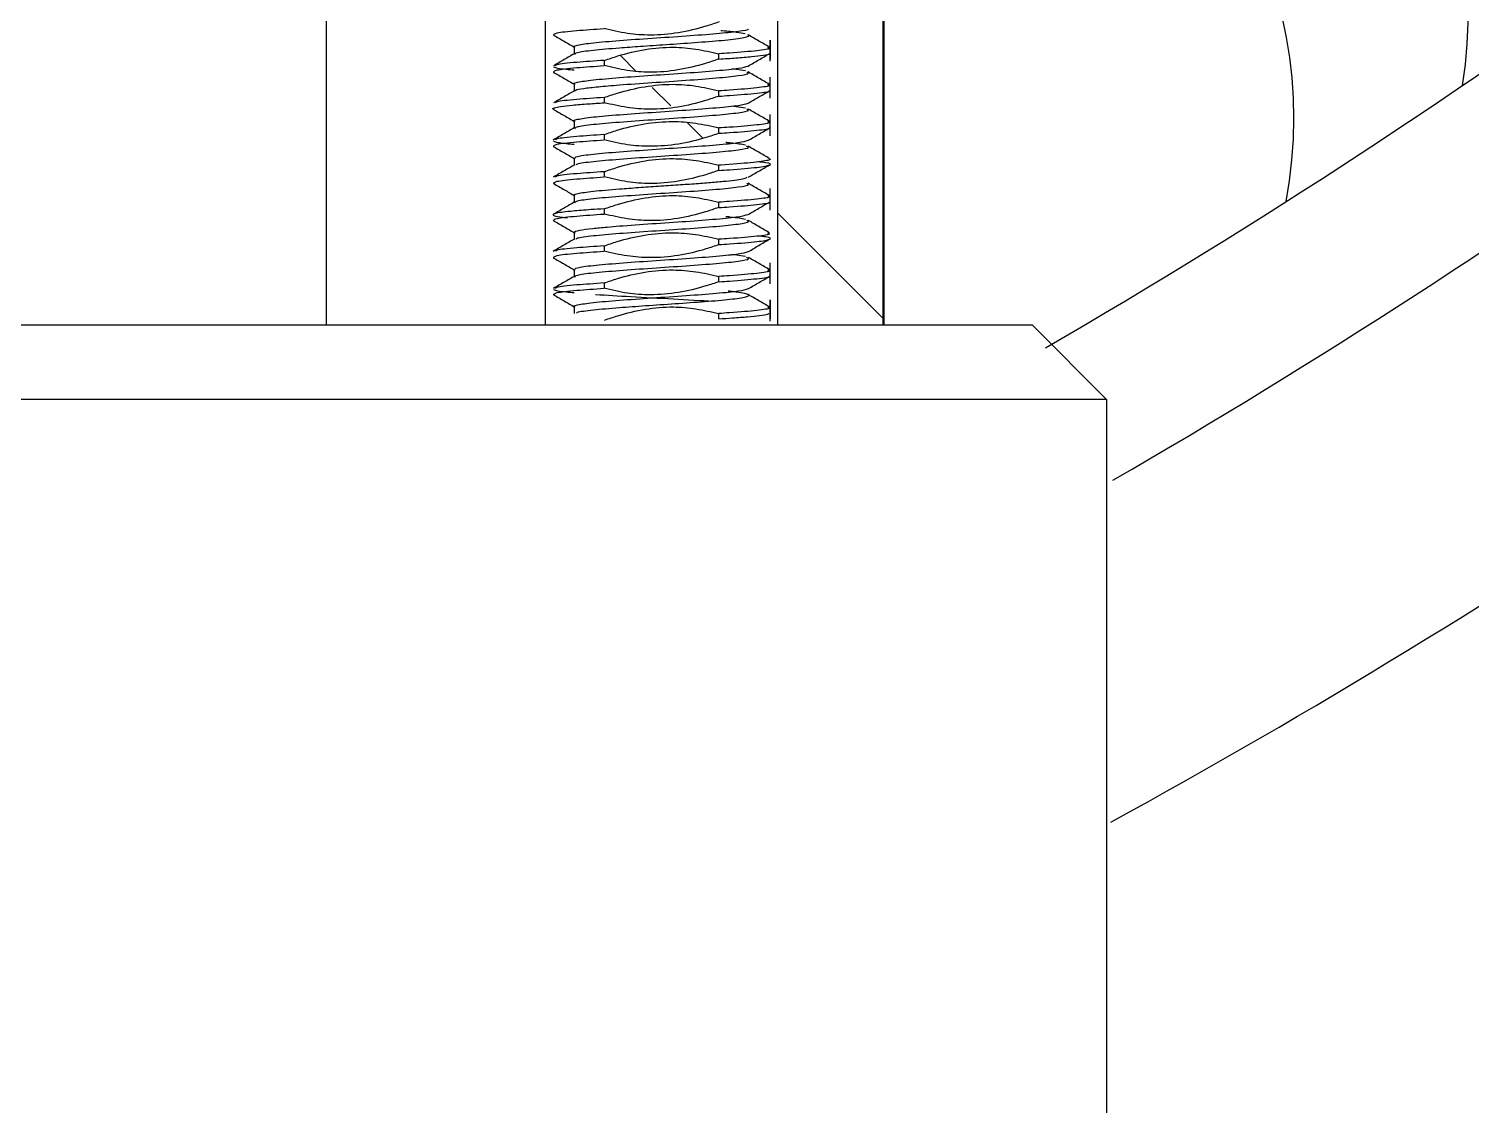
# Model space of a CAD drawing. Header units: millimetres. Extents: x 2 to 1187, y 2 to 839.
# Drawn here: x 187.466 to 192.327, y 432.749 to 436.375 of the extents above; entities that cross this region are included whole.
import ezdxf

# ---------------------------------------------------------------- set-up
doc = ezdxf.new("R2010")
doc.units = ezdxf.units.MM

# ---------------------------------------------------------------- blocks, each defined once
blk = doc.blocks.new('SW_HATCH_1')
at = {"color": 0, "linetype": 'Continuous', "lineweight": 18}
for p, q in [((22.3291, -43.3991), (22.2769, -43.3468)), ((22.4467, -43.5166), (22.3847, -43.4546)), ((22.5549, -43.6249), (22.5027, -43.5726)), ((23.1614, -44.2313), (22.8076, -43.8775))]:
    blk.add_line(p, q, dxfattribs=at)

msp = doc.modelspace()

# ---------------------------------------------------------------- linework, layer by layer
at = {"color": 7, "linetype": 'Continuous', "lineweight": 25}
for p, q in [((188.4678, 440.6266), (188.4678, 435.3766)), ((189.206, 440.6203), (189.206, 435.3766)), ((189.9898, 435.3766), (189.9898, 440.6203)), ((190.3436, 440.6266), (190.3436, 435.3766)), ((190.3479, 435.3766), (190.3479, 440.6266)), ((189.9638, 436.2733), (189.9638, 436.3371)), ((189.9638, 436.3371), (189.9638, 436.2733)), ((189.9638, 436.266), (189.9638, 436.3371)), ((189.3035, 436.3147), (189.3035, 436.291)), ((189.7914, 436.2733), (189.7914, 436.2912)), ((189.4044, 436.269), (189.4044, 436.2511)), ((189.8806, 436.2332), (189.8345, 436.24)), ((189.3035, 436.1899), (189.3035, 436.1661)), ((189.9638, 436.1413), (189.9638, 436.2121)), ((189.4044, 436.144), (189.4044, 436.1262)), ((189.7914, 436.1483), (189.7914, 436.1662)), ((189.8806, 436.1082), (189.8343, 436.115)), ((189.9638, 436.015), (189.9638, 436.0871)), ((189.3035, 436.0647), (189.3035, 436.0415)), ((189.7914, 436.0233), (189.7914, 436.0412)), ((189.4044, 436.019), (189.4044, 436.0012)), ((189.3035, 435.9397), (189.3035, 435.9161)), ((189.4044, 435.894), (189.4044, 435.8761)), ((189.7914, 435.8984), (189.7914, 435.9161)), ((189.3035, 435.8147), (189.3035, 435.791)), ((189.9638, 435.7642), (189.9638, 435.8371)), ((189.4044, 435.769), (189.4044, 435.7512)), ((189.7914, 435.7732), (189.7914, 435.7912)), ((189.3035, 435.6897), (189.3035, 435.6664)), ((189.7914, 435.6483), (189.7914, 435.6662)), ((189.4044, 435.644), (189.4044, 435.6262)), ((189.8805, 435.6082), (189.8344, 435.615)), ((189.3035, 435.5647), (189.3035, 435.5414)), ((189.9638, 435.5157), (189.9638, 435.5871)), ((189.4044, 435.519), (189.4044, 435.5011)), ((189.7914, 435.5233), (189.7914, 435.5411)), ((189.9638, 435.3983), (189.9638, 435.4621)), ((189.9638, 435.4621), (189.9638, 435.3983)), ((189.9638, 435.3906), (189.9638, 435.4621)), ((189.3035, 435.4397), (189.3035, 435.416)), ((189.7914, 435.3983), (189.7914, 435.4162)), ((190.8479, 435.3766), (191.0979, 435.1266)), ((191.0979, 435.1266), (191.0979, 431.3766))]:
    msp.add_line(p, q, dxfattribs=at)
at = {"color": 7, "linetype": 'Continuous', "lineweight": 18}
msp.add_circle((179.0979, 455.6266), 42.7508, dxfattribs=at)
at = {"color": 7, "linetype": 'Continuous', "lineweight": 25}
for centre, radius, start, end in [((179.0979, 455.6266), 56.25, 154.83497, 352.33774), ((179.0979, 455.6266), 23.5, 300.12309, 324.45889), ((179.0979, 455.6266), 24, 300.05952, 322.82053), ((179.0979, 455.6266), 25, 298.72293, 319.89602), ((190.8163, 436.419), 1.5, 350.9849, 74.6372), ((190.2292, 436.0729), 1.5, 349.2494, 72.9017)]:
    msp.add_arc(centre, radius, start, end, dxfattribs=at)
for points, knots in [([(189.7924, 436.3984), (189.7776, 436.3934), (189.7028, 436.3683), (189.5977, 436.3498), (189.4816, 436.3578), (189.4302, 436.3699), (189.4041, 436.3761)], [0, 0, 0, 0, 0.119143, 0.599808, 0.79613, 1, 1, 1, 1]), ([(189.2336, 436.3543), (189.2456, 436.3473), (189.2695, 436.3334), (189.2935, 436.3195), (189.3054, 436.3126)], [0, 0, 0, 0, 0.500269, 1, 1, 1, 1]), ([(189.2349, 436.3543), (189.2353, 436.3567), (189.2363, 436.3618), (189.3016, 436.3691), (189.3719, 436.3739), (189.4043, 436.3761)], [0, 0, 0, 0, 0.3369051, 0.6940513, 1, 1, 1, 1]), ([(189.3052, 436.3126), (189.3052, 436.3126), (189.2937, 436.3152), (189.3113, 436.3204), (189.3616, 436.3282), (189.4531, 436.336), (189.5653, 436.3438), (189.6824, 436.3516), (189.7881, 436.3595), (189.8594, 436.3673), (189.894, 436.3725), (189.8906, 436.3751), (189.8906, 436.3751)], [0, 0, 0, 0, 0.000212, 0.125117, 0.250022, 0.374927, 0.499832, 0.624737, 0.749642, 0.874546, 0.999451, 1, 1, 1, 1]), ([(189.3065, 436.2889), (189.3068, 436.2911), (189.3076, 436.296), (189.3631, 436.3035), (189.4425, 436.3105), (189.5296, 436.3167), (189.6174, 436.3226), (189.7149, 436.3293), (189.7915, 436.3353), (189.8417, 436.3405), (189.872, 436.3447), (189.8896, 436.3491), (189.8955, 436.3525), (189.89, 436.3544), (189.8889, 436.3548)], [0, 0, 0, 0, 0.103209, 0.221516, 0.339801, 0.417674, 0.507143, 0.608177, 0.720737, 0.781633, 0.84544, 0.912158, 0.981784, 1, 1, 1, 1]), ([(189.8798, 436.3584), (189.8708, 436.36), (189.8524, 436.3634), (189.8217, 436.3669), (189.7996, 436.3688), (189.7981, 436.3689)], [0, 0, 0, 0, 0.472348, 0.962876, 1, 1, 1, 1]), ([(189.9617, 436.3133), (189.9497, 436.3203), (189.9258, 436.3342), (189.9019, 436.3481), (189.89, 436.355)], [0, 0, 0, 0, 0.500185, 1, 1, 1, 1]), ([(189.306, 436.2925), (189.2941, 436.2855), (189.2702, 436.2716), (189.2463, 436.2577), (189.2343, 436.2507)], [0, 0, 0, 0, 0.499771, 1, 1, 1, 1]), ([(189.4055, 436.269), (189.4203, 436.2741), (189.4951, 436.2994), (189.6001, 436.3185), (189.7149, 436.3084), (189.7651, 436.2969), (189.7905, 436.2911)], [0, 0, 0, 0, 0.1201543, 0.6053022, 0.8008711, 1, 1, 1, 1]), ([(189.9548, 436.3134), (189.9586, 436.312), (189.9695, 436.308), (189.9254, 436.3014), (189.8552, 436.2953), (189.8033, 436.2919), (189.7911, 436.2911)], [0, 0, 0, 0, 0.1893817, 0.5403113, 0.8912411, 1, 1, 1, 1]), ([(189.7911, 436.2733), (189.811, 436.2746), (189.8529, 436.2774), (189.9051, 436.2818), (189.9432, 436.2865), (189.9629, 436.2898), (189.9617, 436.2916), (189.9616, 436.2917)], [0, 0, 0, 0, 0.215982, 0.454865, 0.71121, 0.985001, 1, 1, 1, 1]), ([(189.8899, 436.25), (189.9019, 436.2569), (189.9255, 436.2707), (189.9492, 436.2844), (189.9609, 436.2912)], [0, 0, 0, 0, 0.5056375, 1, 1, 1, 1]), ([(189.2342, 436.2468), (189.2421, 436.2442), (189.2524, 436.2409), (189.2942, 436.2375), (189.3036, 436.2368)], [0, 0, 0, 0, 0.775572, 1, 1, 1, 1]), ([(189.2345, 436.229), (189.2349, 436.2315), (189.2358, 436.2367), (189.3016, 436.2441), (189.3721, 436.2489), (189.4048, 436.2512)], [0, 0, 0, 0, 0.3433444, 0.6961997, 1, 1, 1, 1]), ([(189.4048, 436.269), (189.3724, 436.2668), (189.3025, 436.262), (189.2441, 436.256), (189.2416, 436.2522), (189.2408, 436.2509)], [0, 0, 0, 0, 0.369108, 0.797802, 1, 1, 1, 1]), ([(189.3058, 436.1876), (189.3056, 436.1876), (189.2938, 436.1903), (189.3112, 436.1955), (189.3616, 436.2033), (189.4531, 436.211), (189.5652, 436.2188), (189.6829, 436.2267), (189.7867, 436.2345), (189.8646, 436.2422), (189.8816, 436.2474), (189.8901, 436.25)], [0, 0, 0, 0, 0.002127, 0.127127, 0.252126, 0.377074, 0.502059, 0.627045, 0.75203, 0.877015, 1, 1, 1, 1]), ([(189.7906, 436.2733), (189.7758, 436.2683), (189.701, 436.2433), (189.5962, 436.2236), (189.4812, 436.2336), (189.4309, 436.2453), (189.4055, 436.2512)], [0, 0, 0, 0, 0.1201, 0.604714, 0.800335, 1, 1, 1, 1]), ([(189.2343, 436.229), (189.2463, 436.2221), (189.2702, 436.2082), (189.2941, 436.1943), (189.306, 436.1873)], [0, 0, 0, 0, 0.5002251, 1, 1, 1, 1]), ([(189.3073, 436.1671), (189.3076, 436.1677), (189.3088, 436.1702), (189.3336, 436.1746), (189.3825, 436.1803), (189.4607, 436.1869), (189.5649, 436.1941), (189.6822, 436.202), (189.7873, 436.2098), (189.8614, 436.2176), (189.8969, 436.2242), (189.8882, 436.2282), (189.8851, 436.2297)], [0, 0, 0, 0, 0.029225, 0.11745, 0.210308, 0.307795, 0.432539, 0.557297, 0.682055, 0.806813, 0.931571, 1, 1, 1, 1]), ([(189.4042, 436.144), (189.419, 436.1489), (189.4939, 436.1739), (189.5987, 436.1931), (189.7143, 436.1843), (189.7651, 436.1722), (189.7909, 436.1661)], [0, 0, 0, 0, 0.119629, 0.602164, 0.798373, 1, 1, 1, 1]), ([(189.9552, 436.1882), (189.9588, 436.1869), (189.9692, 436.1829), (189.9251, 436.1764), (189.855, 436.1704), (189.8033, 436.167), (189.7912, 436.1662)], [0, 0, 0, 0, 0.181333, 0.53636, 0.891387, 1, 1, 1, 1]), ([(189.9618, 436.1881), (189.9498, 436.1951), (189.9259, 436.2089), (189.9019, 436.2229), (189.89, 436.2298)], [0, 0, 0, 0, 0.500265, 1, 1, 1, 1]), ([(189.3054, 436.1672), (189.2934, 436.1603), (189.2695, 436.1464), (189.2455, 436.1325), (189.2335, 436.1255)], [0, 0, 0, 0, 0.499733, 1, 1, 1, 1]), ([(189.4043, 436.144), (189.372, 436.1417), (189.3022, 436.1369), (189.2435, 436.1307), (189.2412, 436.1268), (189.2404, 436.1255)], [0, 0, 0, 0, 0.364579, 0.78853, 1, 1, 1, 1]), ([(189.7907, 436.1483), (189.7759, 436.1432), (189.7012, 436.1176), (189.5959, 436.0993), (189.4807, 436.1089), (189.43, 436.1204), (189.4044, 436.1262)], [0, 0, 0, 0, 0.119766, 0.603667, 0.799315, 1, 1, 1, 1]), ([(189.7912, 436.1483), (189.8033, 436.1491), (189.8551, 436.1525), (189.9225, 436.1585), (189.9658, 436.1637), (189.9615, 436.1664), (189.9614, 436.1664)], [0, 0, 0, 0, 0.131759, 0.562112, 0.992465, 1, 1, 1, 1]), ([(189.89, 436.1248), (189.902, 436.1317), (189.9258, 436.1456), (189.9496, 436.1594), (189.9614, 436.1663)], [0, 0, 0, 0, 0.502225, 1, 1, 1, 1]), ([(189.2358, 436.1039), (189.2345, 436.1043), (189.2288, 436.1061), (189.2353, 436.1094), (189.2562, 436.1137), (189.2958, 436.1182), (189.3462, 436.1223), (189.3866, 436.125), (189.4044, 436.1262)], [0, 0, 0, 0, 0.055692, 0.245885, 0.440327, 0.639014, 0.841947, 1, 1, 1, 1]), ([(189.2337, 436.1039), (189.2456, 436.0969), (189.2696, 436.0831), (189.2935, 436.0692), (189.3055, 436.0622)], [0, 0, 0, 0, 0.5001665, 1, 1, 1, 1]), ([(189.306, 436.0624), (189.3058, 436.0624), (189.2938, 436.0651), (189.3111, 436.0704), (189.3614, 436.0782), (189.4528, 436.086), (189.5648, 436.0939), (189.6826, 436.1017), (189.7864, 436.1095), (189.8644, 436.1173), (189.8814, 436.1224), (189.8899, 436.125)], [0, 0, 0, 0, 0.00292, 0.127857, 0.252794, 0.377732, 0.502686, 0.62764, 0.752594, 0.877547, 1, 1, 1, 1]), ([(189.306, 436.0386), (189.3064, 436.0409), (189.3071, 436.0459), (189.3631, 436.0535), (189.4526, 436.0613), (189.5652, 436.0692), (189.6824, 436.077), (189.7874, 436.0848), (189.8614, 436.0926), (189.8968, 436.0992), (189.8883, 436.1031), (189.8853, 436.1045)], [0, 0, 0, 0, 0.108456, 0.226943, 0.34543, 0.463917, 0.582403, 0.70089, 0.819377, 0.937863, 1, 1, 1, 1]), ([(189.9629, 436.063), (189.9509, 436.0699), (189.9269, 436.0838), (189.903, 436.0977), (189.891, 436.1046)], [0, 0, 0, 0, 0.500241, 1, 1, 1, 1]), ([(189.3048, 436.0423), (189.2929, 436.0353), (189.2689, 436.0215), (189.2449, 436.0076), (189.2329, 436.0006)], [0, 0, 0, 0, 0.499831, 1, 1, 1, 1]), ([(189.4034, 436.0189), (189.4183, 436.024), (189.493, 436.0495), (189.5983, 436.0673), (189.7142, 436.0592), (189.7654, 436.0474), (189.7914, 436.0415)], [0, 0, 0, 0, 0.119281, 0.60089, 0.797347, 1, 1, 1, 1]), ([(189.9555, 436.063), (189.9588, 436.0617), (189.969, 436.0578), (189.925, 436.0513), (189.8551, 436.0453), (189.8035, 436.0419), (189.7914, 436.0412)], [0, 0, 0, 0, 0.1756033, 0.5331868, 0.8907702, 1, 1, 1, 1]), ([(189.7918, 436.0234), (189.8038, 436.0241), (189.8553, 436.0275), (189.9227, 436.0335), (189.9659, 436.0388), (189.9613, 436.0415), (189.9612, 436.0416)], [0, 0, 0, 0, 0.12948, 0.557838, 0.986197, 1, 1, 1, 1]), ([(189.8908, 435.9999), (189.9028, 436.0069), (189.9267, 436.0208), (189.9507, 436.0346), (189.9627, 436.0416)], [0, 0, 0, 0, 0.499825, 1, 1, 1, 1]), ([(189.2342, 435.9967), (189.2421, 435.9941), (189.2524, 435.9907), (189.2941, 435.9873), (189.3034, 435.9866)], [0, 0, 0, 0, 0.77574, 1, 1, 1, 1]), ([(189.2349, 435.9793), (189.2354, 435.9817), (189.2363, 435.9868), (189.3015, 435.9941), (189.3717, 435.9989), (189.404, 436.0011)], [0, 0, 0, 0, 0.336447, 0.694057, 1, 1, 1, 1]), ([(189.404, 436.019), (189.3719, 436.0167), (189.3024, 436.0119), (189.2438, 436.0058), (189.2414, 436.0019), (189.2406, 436.0007)], [0, 0, 0, 0, 0.365271, 0.792187, 1, 1, 1, 1]), ([(189.3052, 435.9376), (189.3054, 435.9402), (189.3059, 435.9454), (189.363, 435.9532), (189.4526, 435.961), (189.5651, 435.9688), (189.6827, 435.9766), (189.7865, 435.9845), (189.8646, 435.9922), (189.8817, 435.9974), (189.8903, 436)], [0, 0, 0, 0, 0.1249794, 0.2501447, 0.37531, 0.5004752, 0.6256405, 0.7508057, 0.875971, 1, 1, 1, 1]), ([(189.7924, 436.0234), (189.7776, 436.0183), (189.7029, 435.9929), (189.5976, 435.975), (189.4813, 435.9831), (189.4297, 435.995), (189.4033, 436.0011)], [0, 0, 0, 0, 0.118929, 0.599036, 0.795025, 1, 1, 1, 1]), ([(189.8805, 435.9833), (189.8678, 435.9859), (189.8534, 435.9888), (189.8189, 435.9918), (189.8146, 435.9922)], [0, 0, 0, 0, 0.874316, 1, 1, 1, 1]), ([(189.2331, 435.9793), (189.2451, 435.9723), (189.269, 435.9585), (189.293, 435.9445), (189.305, 435.9376)], [0, 0, 0, 0, 0.500245, 1, 1, 1, 1]), ([(189.3111, 435.9174), (189.3117, 435.9185), (189.3138, 435.9222), (189.3642, 435.9285), (189.4525, 435.9363), (189.5655, 435.9442), (189.6827, 435.952), (189.7876, 435.9598), (189.8617, 435.9676), (189.8972, 435.9744), (189.8881, 435.9785), (189.8847, 435.98)], [0, 0, 0, 0, 0.052467, 0.177515, 0.302564, 0.427594, 0.552623, 0.677652, 0.80268, 0.927708, 1, 1, 1, 1]), ([(189.9622, 435.9384), (189.9502, 435.9453), (189.9262, 435.9592), (189.9023, 435.9731), (189.8904, 435.98)], [0, 0, 0, 0, 0.500163, 1, 1, 1, 1]), ([(189.3059, 435.9175), (189.2939, 435.9106), (189.27, 435.8967), (189.2461, 435.8828), (189.2341, 435.8758)], [0, 0, 0, 0, 0.499809, 1, 1, 1, 1]), ([(189.4047, 435.894), (189.3724, 435.8918), (189.3027, 435.8869), (189.2443, 435.8809), (189.2418, 435.8771), (189.241, 435.8759)], [0, 0, 0, 0, 0.370549, 0.802094, 1, 1, 1, 1]), ([(189.7915, 435.8983), (189.7766, 435.8934), (189.7018, 435.8684), (189.5969, 435.849), (189.4815, 435.8581), (189.4307, 435.8701), (189.4051, 435.8762)], [0, 0, 0, 0, 0.119716, 0.602613, 0.798765, 1, 1, 1, 1]), ([(189.4052, 435.894), (189.42, 435.8991), (189.4947, 435.9247), (189.5999, 435.9431), (189.7151, 435.9334), (189.7657, 435.9219), (189.7913, 435.9161)], [0, 0, 0, 0, 0.119848, 0.604046, 0.799714, 1, 1, 1, 1]), ([(189.9598, 435.9383), (189.9615, 435.9376), (189.9665, 435.9356), (189.9549, 435.9308), (189.9074, 435.9243), (189.835, 435.9189), (189.7934, 435.9162), (189.7914, 435.9161)], [0, 0, 0, 0, 0.096513, 0.280347, 0.63722, 0.982243, 1, 1, 1, 1]), ([(189.7914, 435.8984), (189.8036, 435.8992), (189.8551, 435.9025), (189.9277, 435.9086), (189.9692, 435.9164), (189.966, 435.9227), (189.9317, 435.9263), (189.9217, 435.9274)], [0, 0, 0, 0, 0.08271, 0.351396, 0.620081, 0.888766, 1, 1, 1, 1]), ([(189.8904, 435.8751), (189.9023, 435.882), (189.9263, 435.8959), (189.9502, 435.9098), (189.9622, 435.9168)], [0, 0, 0, 0, 0.499727, 1, 1, 1, 1]), ([(189.2341, 435.8542), (189.2463, 435.8471), (189.2702, 435.8332), (189.2941, 435.8193), (189.3059, 435.8125)], [0, 0, 0, 0, 0.508595, 1, 1, 1, 1]), ([(189.2347, 435.8541), (189.2352, 435.8566), (189.2361, 435.8617), (189.3017, 435.8691), (189.3721, 435.8739), (189.4046, 435.8761)], [0, 0, 0, 0, 0.339747, 0.694965, 1, 1, 1, 1]), ([(189.3057, 435.8125), (189.3055, 435.8125), (189.2938, 435.8152), (189.3113, 435.8204), (189.3616, 435.8282), (189.4412, 435.835), (189.5195, 435.8407), (189.587, 435.8452), (189.6535, 435.8497), (189.7157, 435.8541), (189.7708, 435.8583), (189.8172, 435.8625), (189.8525, 435.8666), (189.8811, 435.8708), (189.8842, 435.8737), (189.8859, 435.8753)], [0, 0, 0, 0, 0.0020556, 0.1260955, 0.2501353, 0.3741514, 0.4487748, 0.5217573, 0.5930983, 0.6627973, 0.7308539, 0.7972676, 0.862038, 0.9251647, 1, 1, 1, 1]), ([(189.3064, 435.7888), (189.3067, 435.7911), (189.3074, 435.796), (189.363, 435.8035), (189.4524, 435.8114), (189.5651, 435.8191), (189.6824, 435.8269), (189.7874, 435.8346), (189.8615, 435.8425), (189.8971, 435.8491), (189.8881, 435.8532), (189.8849, 435.8547)], [0, 0, 0, 0, 0.104598, 0.222935, 0.341271, 0.45961, 0.577959, 0.696309, 0.814661, 0.933014, 1, 1, 1, 1]), ([(189.9615, 435.8132), (189.9495, 435.8202), (189.9256, 435.8341), (189.9017, 435.848), (189.8898, 435.8549)], [0, 0, 0, 0, 0.500234, 1, 1, 1, 1]), ([(189.4051, 435.769), (189.4199, 435.774), (189.4947, 435.799), (189.5995, 435.8186), (189.7145, 435.8088), (189.7649, 435.7971), (189.7903, 435.7911)], [0, 0, 0, 0, 0.1200524, 0.6044298, 0.8001329, 1, 1, 1, 1]), ([(189.955, 435.8133), (189.9587, 435.812), (189.9694, 435.808), (189.9252, 435.8014), (189.855, 435.7954), (189.8032, 435.792), (189.791, 435.7912)], [0, 0, 0, 0, 0.185827, 0.538471, 0.891117, 1, 1, 1, 1]), ([(189.4046, 435.769), (189.3895, 435.768), (189.3495, 435.7654), (189.2885, 435.7605), (189.2457, 435.7551), (189.2294, 435.7499), (189.235, 435.7453), (189.2521, 435.7415), (189.2755, 435.7392), (189.2813, 435.7387)], [0, 0, 0, 0, 0.098562, 0.26106, 0.486462, 0.623324, 0.77599, 0.944439, 1, 1, 1, 1]), ([(189.3058, 435.7923), (189.2938, 435.7854), (189.2699, 435.7714), (189.246, 435.7575), (189.234, 435.7506)], [0, 0, 0, 0, 0.499733, 1, 1, 1, 1]), ([(189.2344, 435.7289), (189.2347, 435.7315), (189.2355, 435.7367), (189.3015, 435.7441), (189.372, 435.7489), (189.4047, 435.7512)], [0, 0, 0, 0, 0.3462632, 0.6973396, 1, 1, 1, 1]), ([(189.307, 435.6874), (189.3055, 435.6882), (189.2995, 435.6914), (189.3165, 435.6966), (189.3595, 435.7025), (189.4086, 435.7072), (189.4736, 435.7125), (189.5651, 435.7189), (189.6827, 435.7267), (189.7865, 435.7345), (189.8645, 435.7423), (189.8815, 435.7474), (189.89, 435.75)], [0, 0, 0, 0, 0.0401299, 0.1548798, 0.2496177, 0.3242486, 0.3786978, 0.503335, 0.6280494, 0.7527634, 0.8774769, 1, 1, 1, 1]), ([(189.7903, 435.7733), (189.7755, 435.7682), (189.7007, 435.7429), (189.5957, 435.7238), (189.4808, 435.7339), (189.4306, 435.7454), (189.4052, 435.7512)], [0, 0, 0, 0, 0.120125, 0.605212, 0.800814, 1, 1, 1, 1]), ([(189.791, 435.7732), (189.8033, 435.774), (189.8552, 435.7773), (189.9227, 435.7834), (189.9659, 435.7886), (189.9614, 435.7913), (189.9613, 435.7914)], [0, 0, 0, 0, 0.13221, 0.560581, 0.988955, 1, 1, 1, 1]), ([(189.8898, 435.7498), (189.9017, 435.7568), (189.9253, 435.7705), (189.9489, 435.7842), (189.9605, 435.791)], [0, 0, 0, 0, 0.506543, 1, 1, 1, 1]), ([(189.2341, 435.7289), (189.246, 435.722), (189.2699, 435.7081), (189.2938, 435.6942), (189.3058, 435.6872)], [0, 0, 0, 0, 0.500182, 1, 1, 1, 1]), ([(189.3106, 435.6671), (189.3112, 435.6683), (189.3131, 435.6721), (189.3639, 435.6785), (189.4522, 435.6863), (189.5652, 435.6942), (189.6823, 435.702), (189.7874, 435.7098), (189.8613, 435.7176), (189.8968, 435.7242), (189.8882, 435.7282), (189.8853, 435.7296)], [0, 0, 0, 0, 0.057806, 0.182883, 0.30796, 0.433037, 0.558114, 0.683192, 0.808269, 0.933346, 1, 1, 1, 1]), ([(189.8806, 435.7332), (189.868, 435.7358), (189.8536, 435.7388), (189.8191, 435.7418), (189.8146, 435.7422)], [0, 0, 0, 0, 0.871568, 1, 1, 1, 1]), ([(189.9624, 435.688), (189.9504, 435.695), (189.9264, 435.7088), (189.9025, 435.7228), (189.8905, 435.7297)], [0, 0, 0, 0, 0.50027, 1, 1, 1, 1]), ([(189.305, 435.6672), (189.293, 435.6603), (189.269, 435.6464), (189.245, 435.6325), (189.233, 435.6256)], [0, 0, 0, 0, 0.499775, 1, 1, 1, 1]), ([(189.4033, 435.6439), (189.4181, 435.6489), (189.4929, 435.6741), (189.598, 435.6924), (189.7141, 435.6845), (189.7654, 435.6724), (189.7914, 435.6663)], [0, 0, 0, 0, 0.119216, 0.600211, 0.796745, 1, 1, 1, 1]), ([(189.9554, 435.688), (189.9588, 435.6867), (189.9691, 435.6828), (189.925, 435.6763), (189.855, 435.6703), (189.8035, 435.667), (189.7914, 435.6662)], [0, 0, 0, 0, 0.1775786, 0.5344513, 0.8913239, 1, 1, 1, 1]), ([(189.7915, 435.6483), (189.8035, 435.6491), (189.8549, 435.6525), (189.9274, 435.6585), (189.9691, 435.6663), (189.9664, 435.6726), (189.9328, 435.6762), (189.9234, 435.6772)], [0, 0, 0, 0, 0.082175, 0.35277, 0.623366, 0.893961, 1, 1, 1, 1]), ([(189.8906, 435.6248), (189.9025, 435.6318), (189.9264, 435.6457), (189.9504, 435.6596), (189.9624, 435.6665)], [0, 0, 0, 0, 0.499848, 1, 1, 1, 1]), ([(189.2328, 435.6043), (189.2448, 435.5973), (189.2688, 435.5834), (189.2927, 435.5695), (189.3047, 435.5626)], [0, 0, 0, 0, 0.50019, 1, 1, 1, 1]), ([(189.2349, 435.6043), (189.2353, 435.6067), (189.2362, 435.6118), (189.3014, 435.6191), (189.3716, 435.6239), (189.404, 435.6261)], [0, 0, 0, 0, 0.3369718, 0.6940566, 1, 1, 1, 1]), ([(189.404, 435.644), (189.3719, 435.6417), (189.3023, 435.6369), (189.2436, 435.6308), (189.2413, 435.6269), (189.2405, 435.6256)], [0, 0, 0, 0, 0.364169, 0.789454, 1, 1, 1, 1]), ([(189.3052, 435.5626), (189.3054, 435.5652), (189.3059, 435.5704), (189.3629, 435.5782), (189.4525, 435.586), (189.565, 435.5938), (189.6826, 435.6016), (189.7864, 435.6095), (189.8645, 435.6172), (189.8816, 435.6224), (189.8901, 435.625)], [0, 0, 0, 0, 0.1251138, 0.2503597, 0.3756056, 0.5008515, 0.6260974, 0.7513432, 0.8765891, 1, 1, 1, 1]), ([(189.3062, 435.5387), (189.3066, 435.5411), (189.3074, 435.546), (189.3632, 435.5535), (189.4527, 435.5613), (189.5654, 435.5692), (189.6826, 435.577), (189.7876, 435.5848), (189.8616, 435.5926), (189.8971, 435.5993), (189.8881, 435.6034), (189.8848, 435.6049)], [0, 0, 0, 0, 0.105568, 0.223672, 0.341777, 0.459882, 0.577987, 0.696091, 0.814196, 0.932301, 1, 1, 1, 1]), ([(189.7917, 435.6484), (189.7769, 435.6433), (189.7022, 435.6175), (189.5968, 435.5998), (189.4809, 435.6085), (189.4296, 435.6202), (189.4034, 435.6261)], [0, 0, 0, 0, 0.119179, 0.600697, 0.796275, 1, 1, 1, 1]), ([(189.9625, 435.5633), (189.9505, 435.5703), (189.9265, 435.5842), (189.9026, 435.5981), (189.8906, 435.605)], [0, 0, 0, 0, 0.500171, 1, 1, 1, 1]), ([(189.4044, 435.519), (189.4192, 435.5241), (189.4939, 435.5498), (189.5993, 435.5676), (189.7148, 435.5586), (189.7656, 435.5472), (189.7914, 435.5414)], [0, 0, 0, 0, 0.119571, 0.602722, 0.798657, 1, 1, 1, 1]), ([(189.9549, 435.5634), (189.9587, 435.562), (189.9695, 435.558), (189.9253, 435.5513), (189.8552, 435.5453), (189.8036, 435.5419), (189.7914, 435.5411)], [0, 0, 0, 0, 0.1893484, 0.5407374, 0.8921265, 1, 1, 1, 1]), ([(189.3054, 435.5425), (189.2934, 435.5355), (189.2695, 435.5216), (189.2456, 435.5077), (189.2336, 435.5008)], [0, 0, 0, 0, 0.499842, 1, 1, 1, 1]), ([(189.4044, 435.519), (189.3722, 435.5167), (189.3025, 435.5119), (189.2442, 435.5059), (189.2417, 435.5021), (189.2409, 435.5008)], [0, 0, 0, 0, 0.369334, 0.800094, 1, 1, 1, 1]), ([(189.7923, 435.5234), (189.7775, 435.5184), (189.7026, 435.4933), (189.5976, 435.4747), (189.4816, 435.4828), (189.4303, 435.495), (189.4042, 435.5011)], [0, 0, 0, 0, 0.119213, 0.600131, 0.796459, 1, 1, 1, 1]), ([(189.7918, 435.5233), (189.8038, 435.5241), (189.8554, 435.5275), (189.923, 435.5335), (189.9661, 435.5389), (189.9612, 435.5416), (189.961, 435.5417)], [0, 0, 0, 0, 0.129022, 0.553245, 0.977468, 1, 1, 1, 1]), ([(189.8907, 435.5001), (189.9027, 435.507), (189.9266, 435.5209), (189.9506, 435.5348), (189.9626, 435.5417)], [0, 0, 0, 0, 0.499759, 1, 1, 1, 1]), ([(189.2336, 435.4793), (189.2456, 435.4723), (189.2696, 435.4584), (189.2935, 435.4445), (189.3055, 435.4376)], [0, 0, 0, 0, 0.50027, 1, 1, 1, 1]), ([(189.2342, 435.4967), (189.2421, 435.4941), (189.2524, 435.4907), (189.2942, 435.4873), (189.3036, 435.4866)], [0, 0, 0, 0, 0.774504, 1, 1, 1, 1]), ([(189.2349, 435.4793), (189.2354, 435.4817), (189.2363, 435.4868), (189.3016, 435.4941), (189.3719, 435.4989), (189.4043, 435.5011)], [0, 0, 0, 0, 0.336703, 0.693898, 1, 1, 1, 1]), ([(189.3052, 435.4376), (189.3052, 435.4376), (189.2937, 435.4402), (189.3113, 435.4454), (189.3616, 435.4532), (189.4531, 435.461), (189.5652, 435.4688), (189.6829, 435.4766), (189.7866, 435.4845), (189.8649, 435.4923), (189.882, 435.4975), (189.8906, 435.5001)], [0, 0, 0, 0, 0.0001665, 0.1251603, 0.2501542, 0.375148, 0.5001418, 0.6251357, 0.7501295, 0.8751233, 1, 1, 1, 1]), ([(189.3109, 435.4173), (189.3115, 435.4184), (189.3135, 435.4222), (189.364, 435.4285), (189.4467, 435.4358), (189.5453, 435.4428), (189.6464, 435.4496), (189.7483, 435.4567), (189.8201, 435.463), (189.8619, 435.4682), (189.8839, 435.4723), (189.894, 435.4764), (189.8911, 435.4807), (189.8734, 435.4851), (189.8499, 435.4887), (189.8285, 435.4908), (189.8222, 435.4914)], [0, 0, 0, 0, 0.045684, 0.150895, 0.256106, 0.341365, 0.43234, 0.529019, 0.631394, 0.684976, 0.74, 0.796464, 0.854369, 0.913713, 0.974496, 1, 1, 1, 1]), ([(189.3753, 435.4806), (189.4138, 435.4781), (189.493, 435.4731), (189.6399, 435.4654), (189.729, 435.4602), (189.7735, 435.4576)], [0, 0, 0, 0, 0.321229, 0.660614, 1, 1, 1, 1]), ([(189.9616, 435.4383), (189.9497, 435.4453), (189.9258, 435.4592), (189.9019, 435.4731), (189.8899, 435.48)], [0, 0, 0, 0, 0.50019, 1, 1, 1, 1]), ([(189.4055, 435.394), (189.4203, 435.399), (189.4951, 435.4243), (189.6, 435.4436), (189.7148, 435.4335), (189.7651, 435.4219), (189.7904, 435.4161)], [0, 0, 0, 0, 0.120171, 0.605334, 0.800879, 1, 1, 1, 1]), ([(189.9548, 435.4384), (189.9586, 435.437), (189.9695, 435.433), (189.9253, 435.4264), (189.8551, 435.4203), (189.8033, 435.417), (189.7911, 435.4161)], [0, 0, 0, 0, 0.1895229, 0.5403935, 0.8912645, 1, 1, 1, 1]), ([(189.7911, 435.3983), (189.8068, 435.3994), (189.8428, 435.4017), (189.8907, 435.4055), (189.9311, 435.4098), (189.9559, 435.4135), (189.9587, 435.4158), (189.9597, 435.4167)], [0, 0, 0, 0, 0.169463, 0.388401, 0.619403, 0.86246, 1, 1, 1, 1])]:
    msp.add_open_spline(points, degree=3, knots=knots, dxfattribs=at)
for points in [[(190.8479, 435.3766), (190.8285, 435.3766), (190.7897, 435.3766), (190.4776, 435.3766), (189.9852, 435.3766), (189.3026, 435.3766), (188.4465, 435.3766), (187.4301, 435.3766), (186.2713, 435.3766), (184.9897, 435.3766), (183.6073, 435.3766), (182.1477, 435.3766), (180.636, 435.3766), (179.6106, 435.3766), (179.0979, 435.3766)], [(191.0979, 435.1266), (191.0781, 435.1266), (191.0385, 435.1266), (190.7197, 435.1266), (190.2168, 435.1266), (189.5197, 435.1266), (188.6454, 435.1266), (187.6074, 435.1266), (186.4239, 435.1266), (185.1151, 435.1266), (183.7032, 435.1266), (182.2126, 435.1266), (180.6687, 435.1266), (179.0979, 435.1266), (177.5271, 435.1266), (175.9832, 435.1266), (174.4926, 435.1266), (173.0807, 435.1266), (171.7719, 435.1266), (170.5884, 435.1266), (169.5504, 435.1266), (168.676, 435.1266), (167.979, 435.1266), (167.4761, 435.1266), (167.1573, 435.1266), (167.1177, 435.1266), (167.0979, 435.1266)]]:
    msp.add_open_spline(points, degree=3, dxfattribs=at)

# ---------------------------------------------------------------- block references
at = {"color": 7, "linetype": 'Continuous', "lineweight": 18}
msp.add_blockref('SW_HATCH_1', (167.1822, 479.6319), dxfattribs=at)

doc.saveas('drawing.dxf')
